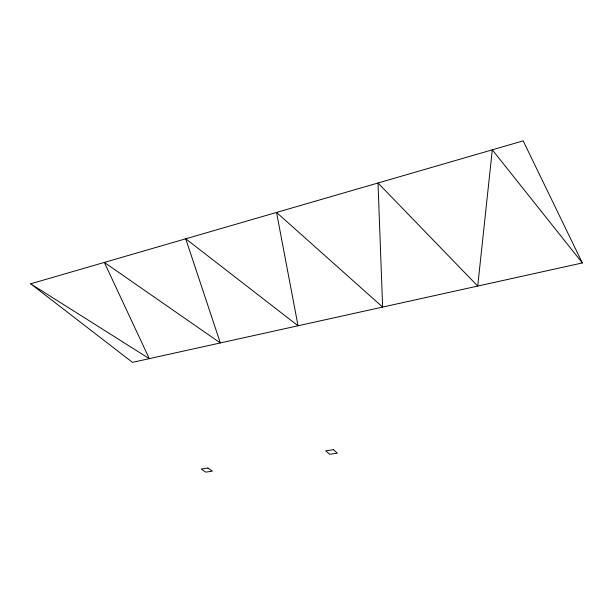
<?xml version="1.0" encoding="UTF-8"?>
<svg xmlns="http://www.w3.org/2000/svg" width="613" height="613" viewBox="0 0 613 613"><rect width="100%" height="100%" fill="white"/><g stroke="black" fill="none" stroke-linecap="round" stroke-linejoin="round"><path stroke-width="0.92" d="M30.65 283.804L523.165 140.867L582.35 262.946L132.485 362.36L30.65 283.804L149.296 358.651L104.34 262.418L220.32 342.951L185.739 238.794L298.041 325.779L276.54 212.443L382.635 307.082L378.006 182.996L477.719 286.072L492.3 149.825L582.35 262.946M207.922 468.033L201.256 469.014L205.73 472.133L212.366 471.175L207.922 468.033M333.411 449.681L325.695 450.808L329.679 454.287L337.365 453.183L333.411 449.681"/></g></svg>
